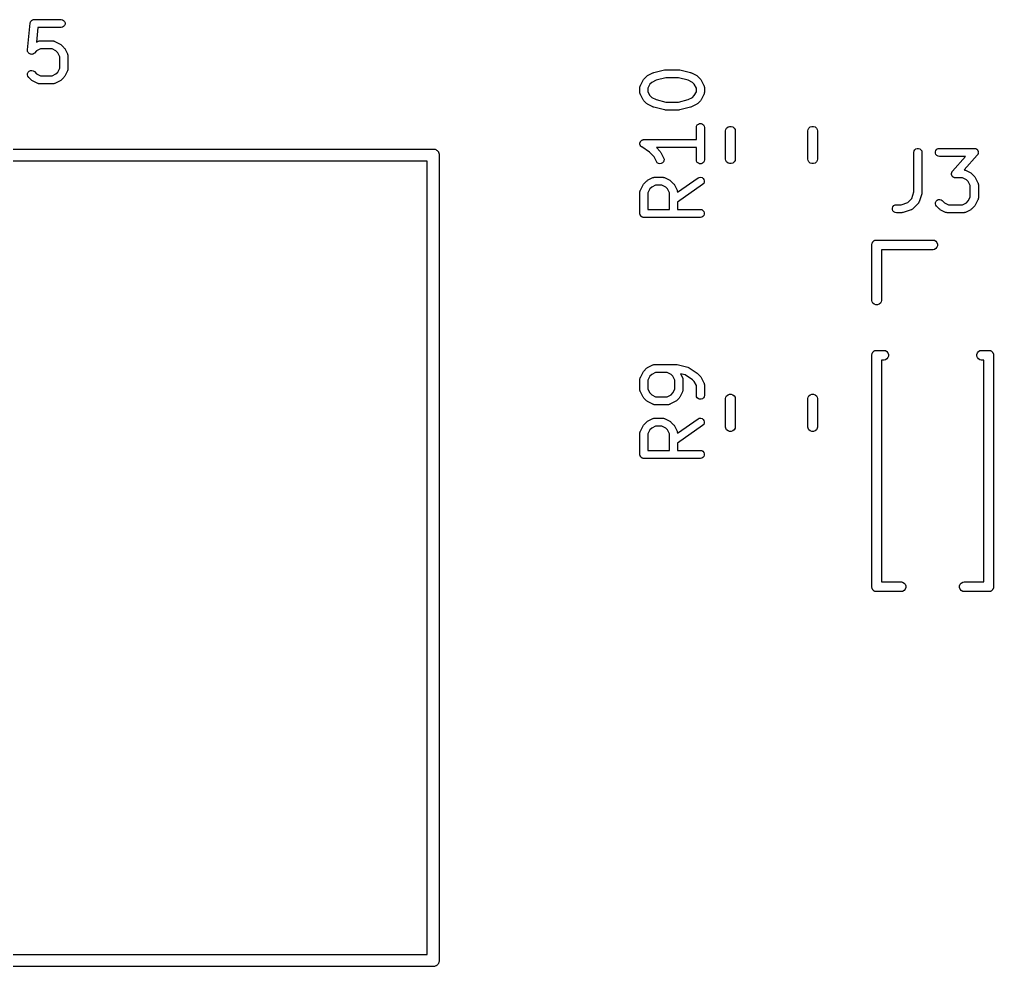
# Model space of a CAD drawing. Extents: x 144.2 to 168.9, y -90.9 to -63.4.
# Drawn here: x 156.77 to 168.85, y -86.47 to -74.72 of the extents above; entities that cross this region are included whole.
import ezdxf

# ---------------------------------------------------------------- set-up
doc = ezdxf.new("R2010")
doc.units = 0
doc.header["$MEASUREMENT"] = 0
doc.layers.add('BLACK', color=7, linetype='CONTINUOUS')

msp = doc.modelspace()

# ---------------------------------------------------------------- linework, layer by layer
at = {"layer": 'BLACK', "linetype": 'CONTINUOUS'}
for p, q in [((156.867, -75.095), (156.9, -74.7617)), ((156.9, -74.7617), (156.901, -74.7599)), ((156.901, -74.758), (156.903, -74.7516)), ((156.901, -74.7599), (156.901, -74.758)), ((156.903, -74.7516), (156.905, -74.745)), ((156.905, -74.745), (156.906, -74.7434)), ((156.906, -74.7434), (156.907, -74.7417)), ((156.907, -74.7417), (156.911, -74.7364)), ((156.911, -74.7364), (156.915, -74.7309)), ((156.915, -74.7309), (156.917, -74.7298)), ((156.917, -74.7298), (156.918, -74.7284)), ((156.918, -74.7284), (156.924, -74.7249)), ((156.924, -74.7249), (156.929, -74.7211)), ((156.929, -74.7211), (156.931, -74.7206)), ((156.931, -74.7206), (156.933, -74.7197)), ((156.933, -74.7197), (156.94, -74.7185)), ((156.94, -74.7185), (156.946, -74.7168)), ((156.946, -74.7168), (156.948, -74.717)), ((156.948, -74.717), (156.95, -74.7167)), ((156.95, -74.7167), (157.283, -74.7167)), ((156.995, -74.8167), (156.977, -74.9972)), ((157.283, -74.8167), (156.995, -74.8167)), ((157.283, -74.7167), (157.3, -74.7197)), ((157.3, -74.8137), (157.283, -74.8167)), ((157.3, -74.7197), (157.315, -74.7284)), ((157.315, -74.805), (157.3, -74.8137)), ((157.315, -74.7284), (157.327, -74.7417)), ((157.327, -74.7917), (157.315, -74.805)), ((157.327, -74.7417), (157.333, -74.758)), ((157.333, -74.7753), (157.327, -74.7917)), ((157.333, -74.758), (157.333, -74.7753)), ((156.977, -74.9972), (156.994, -74.9886)), ((156.994, -74.9886), (156.997, -74.9878)), ((156.997, -74.9878), (157, -74.9863)), ((157, -74.9863), (157.005, -74.9853)), ((157.005, -74.9853), (157.011, -74.9837)), ((157.011, -74.9837), (157.014, -74.9838)), ((157.014, -74.9838), (157.017, -74.9833)), ((157.017, -74.9833), (157.183, -74.9833)), ((157.183, -74.9833), (157.186, -74.9838)), ((157.186, -74.9838), (157.189, -74.9837)), ((157.189, -74.9837), (157.195, -74.9853)), ((157.195, -74.9853), (157.2, -74.9863)), ((157.2, -74.9863), (157.203, -74.9878)), ((157.203, -74.9878), (157.206, -74.9886)), ((157.206, -74.9886), (157.272, -75.0219)), ((157.272, -75.0219), (157.279, -75.0267)), ((157.279, -75.0267), (157.285, -75.0313)), ((157.285, -75.0313), (157.319, -75.0646)), ((157.319, -75.0646), (157.323, -75.0712)), ((156.867, -75.0953), (156.867, -75.095)), ((156.867, -75.0956), (156.867, -75.0953)), ((156.868, -75.1039), (156.867, -75.0956)), ((156.868, -75.1123), (156.868, -75.1039)), ((156.868, -75.1126), (156.868, -75.1123)), ((156.868, -75.1129), (156.868, -75.1126)), ((156.872, -75.1205), (156.868, -75.1129)), ((156.875, -75.1282), (156.872, -75.1205)), ((156.876, -75.1284), (156.875, -75.1282)), ((156.876, -75.1287), (156.876, -75.1284)), ((156.882, -75.1346), (156.876, -75.1287)), ((156.887, -75.1406), (156.882, -75.1346)), ((156.888, -75.1407), (156.887, -75.1406)), ((156.888, -75.141), (156.888, -75.1407)), ((156.896, -75.1445), (156.888, -75.141)), ((156.903, -75.1481), (156.896, -75.1445)), ((156.903, -75.1482), (156.903, -75.1481)), ((156.904, -75.1483), (156.903, -75.1482)), ((156.912, -75.149), (156.904, -75.1483)), ((156.92, -75.1499), (156.912, -75.149)), ((156.921, -75.1498), (156.92, -75.1499)), ((156.929, -75.1476), (156.921, -75.1498)), ((156.921, -75.1498), (156.921, -75.1498)), ((156.937, -75.1456), (156.929, -75.1476)), ((156.938, -75.1453), (156.937, -75.1454)), ((156.937, -75.1454), (156.937, -75.1456)), ((156.945, -75.1405), (156.938, -75.1453)), ((156.952, -75.1358), (156.945, -75.1405)), ((156.98, -75.1078), (156.952, -75.1354)), ((156.952, -75.1354), (156.952, -75.1355)), ((156.952, -75.1355), (156.952, -75.1358)), ((157.028, -75.0833), (156.98, -75.1078)), ((157.172, -75.0833), (157.028, -75.0833)), ((157.22, -75.1078), (157.172, -75.0833)), ((157.242, -75.1296), (157.22, -75.1078)), ((157.267, -75.1785), (157.242, -75.1296)), ((157.267, -75.3215), (157.267, -75.1785)), ((157.323, -75.0712), (157.328, -75.0776)), ((157.328, -75.0776), (157.361, -75.1443)), ((157.361, -75.1443), (157.362, -75.1471)), ((157.362, -75.1471), (157.364, -75.1496)), ((157.364, -75.1496), (157.365, -75.1553)), ((157.365, -75.1553), (157.366, -75.1609)), ((157.366, -75.1609), (157.366, -75.1638)), ((157.366, -75.1638), (157.367, -75.1667)), ((157.367, -75.1667), (157.367, -75.3333)), ((156.867, -75.4044), (156.868, -75.3871)), ((156.871, -75.4211), (156.867, -75.4044)), ((156.868, -75.3871), (156.876, -75.3713)), ((156.881, -75.4354), (156.871, -75.4211)), ((156.876, -75.3713), (156.888, -75.359)), ((156.888, -75.359), (156.904, -75.3517)), ((156.904, -75.3517), (156.921, -75.3502)), ((156.921, -75.3502), (156.938, -75.3547)), ((156.938, -75.3547), (156.952, -75.3646)), ((156.952, -75.3646), (156.98, -75.3922)), ((156.98, -75.3922), (157.028, -75.4167)), ((157.028, -75.4167), (157.172, -75.4167)), ((157.172, -75.4167), (157.22, -75.3922)), ((157.22, -75.3922), (157.242, -75.3704)), ((157.242, -75.3704), (157.267, -75.3215)), ((157.323, -75.4288), (157.319, -75.4354)), ((157.328, -75.4224), (157.323, -75.4288)), ((157.361, -75.3557), (157.328, -75.4224)), ((157.362, -75.3529), (157.361, -75.3557)), ((157.364, -75.3504), (157.362, -75.3529)), ((157.365, -75.3447), (157.364, -75.3504)), ((157.366, -75.339), (157.365, -75.3447)), ((157.367, -75.3333), (157.366, -75.3362)), ((157.366, -75.3362), (157.366, -75.339)), ((164.515, -75.4563), (164.548, -75.423)), ((164.548, -75.423), (164.555, -75.4184)), ((164.555, -75.4184), (164.561, -75.4136)), ((164.561, -75.4136), (164.628, -75.3803)), ((164.628, -75.3803), (164.633, -75.3787)), ((164.633, -75.3787), (164.638, -75.3765)), ((164.638, -75.3765), (164.771, -75.3432)), ((164.771, -75.3432), (164.777, -75.3427)), ((164.777, -75.3427), (164.783, -75.3417)), ((164.783, -75.3417), (164.95, -75.3417)), ((164.95, -75.3417), (164.956, -75.3427)), ((164.956, -75.3427), (164.962, -75.3432)), ((164.962, -75.3432), (165.095, -75.3765)), ((165.095, -75.3765), (165.1, -75.3787)), ((165.1, -75.3787), (165.106, -75.3803)), ((165.106, -75.3803), (165.172, -75.4136)), ((165.172, -75.4136), (165.179, -75.4184)), ((165.179, -75.4184), (165.185, -75.423)), ((165.185, -75.423), (165.219, -75.4563)), ((156.915, -75.4687), (156.881, -75.4354)), ((156.921, -75.4733), (156.915, -75.4687)), ((156.928, -75.4781), (156.921, -75.4733)), ((156.994, -75.5114), (156.928, -75.4781)), ((156.997, -75.5122), (156.994, -75.5114)), ((157, -75.5137), (156.997, -75.5122)), ((157.005, -75.5147), (157, -75.5137)), ((157.011, -75.5163), (157.005, -75.5147)), ((157.014, -75.5162), (157.011, -75.5163)), ((157.017, -75.5167), (157.014, -75.5162)), ((157.183, -75.5167), (157.017, -75.5167)), ((157.186, -75.5162), (157.183, -75.5167)), ((157.189, -75.5163), (157.186, -75.5162)), ((157.195, -75.5147), (157.189, -75.5163)), ((157.2, -75.5137), (157.195, -75.5147)), ((157.203, -75.5122), (157.2, -75.5137)), ((157.206, -75.5114), (157.203, -75.5122)), ((157.272, -75.4781), (157.206, -75.5114)), ((157.279, -75.4733), (157.272, -75.4781)), ((157.285, -75.4687), (157.279, -75.4733)), ((157.319, -75.4354), (157.285, -75.4687)), ((164.467, -75.5526), (164.469, -75.547)), ((164.469, -75.547), (164.47, -75.5412)), ((164.47, -75.5412), (164.471, -75.5387)), ((164.471, -75.5387), (164.472, -75.536)), ((164.472, -75.536), (164.505, -75.4693)), ((164.505, -75.4693), (164.51, -75.4629)), ((164.51, -75.4629), (164.515, -75.4563)), ((164.591, -75.5213), (164.567, -75.5701)), ((164.613, -75.4994), (164.591, -75.5213)), ((164.667, -75.4722), (164.613, -75.4994)), ((164.789, -75.4417), (164.667, -75.4722)), ((164.944, -75.4417), (164.789, -75.4417)), ((165.066, -75.4722), (164.944, -75.4417)), ((165.12, -75.4994), (165.066, -75.4722)), ((165.142, -75.5213), (165.12, -75.4994)), ((165.167, -75.5701), (165.142, -75.5213)), ((165.219, -75.4563), (165.223, -75.4629)), ((165.223, -75.4629), (165.228, -75.4693)), ((165.228, -75.4693), (165.261, -75.536)), ((165.261, -75.536), (165.262, -75.5387)), ((165.262, -75.5387), (165.264, -75.5412)), ((165.264, -75.5412), (165.265, -75.547)), ((165.265, -75.547), (165.266, -75.5526)), ((164.467, -75.5555), (164.467, -75.5526)), ((164.467, -75.5583), (164.467, -75.5555)), ((164.467, -75.625), (164.467, -75.5583)), ((164.467, -75.6278), (164.467, -75.625)), ((164.467, -75.6307), (164.467, -75.6278)), ((164.469, -75.6363), (164.467, -75.6307)), ((164.47, -75.6421), (164.469, -75.6363)), ((164.471, -75.6446), (164.47, -75.6421)), ((164.472, -75.6474), (164.471, -75.6446)), ((164.505, -75.714), (164.472, -75.6474)), ((164.567, -75.5701), (164.567, -75.6132)), ((164.567, -75.6132), (164.591, -75.662)), ((164.591, -75.662), (164.613, -75.6839)), ((165.12, -75.6839), (165.142, -75.662)), ((165.142, -75.662), (165.167, -75.6132)), ((165.167, -75.6132), (165.167, -75.5701)), ((165.261, -75.6474), (165.228, -75.714)), ((165.262, -75.6446), (165.261, -75.6474)), ((165.264, -75.6421), (165.262, -75.6446)), ((165.265, -75.6363), (165.264, -75.6421)), ((165.266, -75.6307), (165.265, -75.6363)), ((165.266, -75.5526), (165.266, -75.5555)), ((165.266, -75.5555), (165.267, -75.5583)), ((165.267, -75.625), (165.266, -75.6278)), ((165.266, -75.6278), (165.266, -75.6307)), ((165.267, -75.5583), (165.267, -75.625)), ((164.51, -75.7205), (164.505, -75.714)), ((164.515, -75.727), (164.51, -75.7205)), ((164.548, -75.7604), (164.515, -75.727)), ((164.555, -75.765), (164.548, -75.7604)), ((164.561, -75.7697), (164.555, -75.765)), ((164.628, -75.8031), (164.561, -75.7697)), ((164.613, -75.6839), (164.667, -75.7112)), ((164.667, -75.7112), (164.789, -75.7417)), ((164.789, -75.7417), (164.944, -75.7417)), ((164.944, -75.7417), (165.066, -75.7112)), ((165.066, -75.7112), (165.12, -75.6839)), ((165.172, -75.7697), (165.106, -75.8031)), ((165.179, -75.7649), (165.172, -75.7697)), ((165.185, -75.7604), (165.179, -75.7649)), ((165.219, -75.727), (165.185, -75.7604)), ((165.223, -75.7205), (165.219, -75.727)), ((165.228, -75.714), (165.223, -75.7205)), ((164.633, -75.8046), (164.628, -75.8031)), ((164.638, -75.8068), (164.633, -75.8046)), ((164.771, -75.8402), (164.638, -75.8068)), ((164.777, -75.8406), (164.771, -75.8402)), ((164.783, -75.8417), (164.777, -75.8406)), ((164.95, -75.8417), (164.783, -75.8417)), ((164.956, -75.8406), (164.95, -75.8417)), ((164.962, -75.8402), (164.956, -75.8406)), ((165.095, -75.8068), (164.962, -75.8402)), ((165.1, -75.8046), (165.095, -75.8068)), ((165.106, -75.8031), (165.1, -75.8046)), ((165.17, -76.0412), (165.178, -76.0262)), ((165.178, -76.0262), (165.192, -76.015)), ((165.192, -76.015), (165.208, -76.0091)), ((165.208, -76.0091), (165.225, -76.0091)), ((165.225, -76.0091), (165.242, -76.015)), ((165.242, -76.015), (165.255, -76.0262)), ((165.255, -76.0262), (165.264, -76.0412)), ((165.167, -76.0583), (165.17, -76.0412)), ((165.167, -76.2083), (165.167, -76.0583)), ((165.264, -76.0412), (165.267, -76.0583)), ((165.267, -76.0583), (165.267, -76.4583)), ((165.53, -76.0985), (165.533, -76.0829)), ((165.53, -76.4515), (165.53, -76.0985)), ((165.533, -76.0829), (165.543, -76.0646)), ((165.543, -76.0646), (165.56, -76.051)), ((165.56, -76.051), (165.579, -76.0437)), ((165.579, -76.0437), (165.601, -76.0437)), ((165.601, -76.0437), (165.62, -76.051)), ((165.62, -76.051), (165.637, -76.0646)), ((165.637, -76.0646), (165.647, -76.0829)), ((165.647, -76.0829), (165.65, -76.0985)), ((165.65, -76.0985), (165.65, -76.4515)), ((166.55, -76.0985), (166.553, -76.0829)), ((166.55, -76.4515), (166.55, -76.0985)), ((166.553, -76.0829), (166.563, -76.0646)), ((166.563, -76.0646), (166.58, -76.051)), ((166.58, -76.051), (166.599, -76.0437)), ((166.599, -76.0437), (166.621, -76.0437)), ((166.621, -76.0437), (166.64, -76.051)), ((166.64, -76.051), (166.657, -76.0646)), ((166.657, -76.0646), (166.667, -76.0829)), ((166.667, -76.0829), (166.67, -76.0985)), ((166.67, -76.0985), (166.67, -76.4515)), ((164.467, -76.2497), (164.469, -76.244)), ((164.467, -76.2524), (164.467, -76.2497)), ((164.467, -76.2551), (164.467, -76.2524)), ((164.467, -76.261), (164.467, -76.2551)), ((164.467, -76.267), (164.467, -76.261)), ((164.468, -76.2696), (164.467, -76.267)), ((164.469, -76.2724), (164.468, -76.2696)), ((164.469, -76.244), (164.471, -76.2382)), ((164.471, -76.2777), (164.469, -76.2724)), ((164.471, -76.2382), (164.472, -76.2359)), ((164.472, -76.2359), (164.473, -76.2333)), ((164.473, -76.2333), (164.477, -76.2288)), ((164.477, -76.2288), (164.481, -76.2238)), ((164.481, -76.2238), (164.483, -76.2222)), ((164.483, -76.2222), (164.485, -76.22)), ((164.485, -76.22), (164.49, -76.217)), ((164.49, -76.217), (164.495, -76.2135)), ((164.495, -76.2135), (164.497, -76.2127)), ((164.497, -76.2127), (164.5, -76.2113)), ((164.5, -76.2113), (164.505, -76.2103)), ((164.505, -76.2103), (164.511, -76.2086)), ((164.511, -76.2086), (164.514, -76.2088)), ((164.514, -76.2088), (164.517, -76.2083)), ((164.517, -76.2083), (165.167, -76.2083)), ((151.893, -76.325), (161.907, -76.325)), ((161.907, -76.325), (161.913, -76.325)), ((161.907, -76.325), (161.907, -76.325)), ((161.913, -76.325), (161.919, -76.3273)), ((161.919, -76.3273), (161.926, -76.3284)), ((161.926, -76.3284), (161.932, -76.3318)), ((161.932, -76.3318), (161.938, -76.334)), ((161.938, -76.334), (161.943, -76.3383)), ((161.943, -76.3383), (161.949, -76.3417)), ((161.949, -76.3417), (161.953, -76.3468)), ((161.953, -76.3468), (161.958, -76.351)), ((161.958, -76.351), (161.962, -76.3568)), ((161.962, -76.3568), (161.966, -76.3619)), ((161.966, -76.3619), (161.968, -76.3682)), ((161.968, -76.3682), (161.972, -76.374)), ((161.972, -76.374), (161.973, -76.3805)), ((161.973, -76.3805), (161.975, -76.3868)), ((161.975, -76.3868), (161.975, -76.3934)), ((161.975, -76.3934), (161.975, -76.3934)), ((161.975, -76.3934), (161.975, -86.4066)), ((164.473, -76.2833), (164.471, -76.2777)), ((164.475, -76.2855), (164.473, -76.2833)), ((164.476, -76.2879), (164.475, -76.2855)), ((164.481, -76.2921), (164.476, -76.2879)), ((164.485, -76.2966), (164.481, -76.2921)), ((164.487, -76.298), (164.485, -76.2966)), ((164.489, -76.2999), (164.487, -76.298)), ((164.585, -76.3639), (164.489, -76.2999)), ((164.642, -76.4213), (164.585, -76.3639)), ((165.167, -76.3083), (164.671, -76.3083)), ((164.671, -76.3083), (164.719, -76.3563)), ((164.719, -76.3563), (164.723, -76.3629)), ((164.723, -76.3629), (164.728, -76.3693)), ((164.728, -76.3693), (164.761, -76.436)), ((165.167, -76.4583), (165.167, -76.3083)), ((167.867, -76.3667), (167.87, -76.3496)), ((167.867, -76.8586), (167.867, -76.3667)), ((167.87, -76.3496), (167.878, -76.3345)), ((167.878, -76.3345), (167.892, -76.3234)), ((167.892, -76.3234), (167.908, -76.3174)), ((167.908, -76.3174), (167.925, -76.3174)), ((167.925, -76.3174), (167.942, -76.3234)), ((167.942, -76.3234), (167.955, -76.3345)), ((167.955, -76.3345), (167.964, -76.3496)), ((167.964, -76.3496), (167.967, -76.3667)), ((167.967, -76.3667), (167.967, -76.8667)), ((168.134, -76.358), (168.14, -76.3417)), ((168.134, -76.3753), (168.134, -76.358)), ((168.14, -76.3917), (168.134, -76.3753)), ((168.14, -76.3417), (168.151, -76.3284)), ((168.151, -76.405), (168.14, -76.3917)), ((168.151, -76.3284), (168.166, -76.3197)), ((168.166, -76.3197), (168.183, -76.3167)), ((168.183, -76.3167), (168.617, -76.3167)), ((168.617, -76.3167), (168.621, -76.3175)), ((168.621, -76.3175), (168.626, -76.3176)), ((168.626, -76.3176), (168.63, -76.319)), ((168.63, -76.319), (168.634, -76.3197)), ((168.634, -76.3197), (168.638, -76.3221)), ((168.638, -76.3221), (168.643, -76.3239)), ((168.643, -76.3239), (168.645, -76.3264)), ((168.645, -76.3264), (168.649, -76.3284)), ((168.649, -76.3284), (168.652, -76.3321)), ((168.652, -76.3321), (168.656, -76.3353)), ((168.657, -76.3954), (168.654, -76.3996)), ((168.656, -76.3353), (168.657, -76.3387)), ((168.657, -76.3387), (168.66, -76.3417)), ((168.66, -76.3917), (168.657, -76.3954)), ((168.66, -76.3417), (168.662, -76.3463)), ((168.661, -76.388), (168.66, -76.3917)), ((168.663, -76.3847), (168.661, -76.388)), ((168.662, -76.3463), (168.664, -76.3505)), ((168.664, -76.3799), (168.663, -76.3847)), ((168.664, -76.3505), (168.665, -76.3544)), ((168.666, -76.3753), (168.664, -76.3799)), ((168.665, -76.3544), (168.666, -76.358)), ((168.666, -76.358), (168.666, -76.3629)), ((168.666, -76.3629), (168.667, -76.3677)), ((168.667, -76.3677), (168.666, -76.3715)), ((168.666, -76.3715), (168.666, -76.3753)), ((161.825, -76.475), (151.975, -76.475)), ((161.825, -86.325), (161.825, -76.475)), ((164.672, -76.4807), (164.642, -76.4213)), ((164.682, -76.4946), (164.672, -76.4807)), ((164.697, -76.5042), (164.682, -76.4946)), ((164.714, -76.5082), (164.697, -76.5042)), ((164.731, -76.5063), (164.714, -76.5082)), ((164.746, -76.4985), (164.731, -76.5063)), ((164.758, -76.4859), (164.746, -76.4985)), ((164.765, -76.4699), (164.758, -76.4859)), ((164.761, -76.436), (164.766, -76.4526)), ((164.766, -76.4526), (164.765, -76.4699)), ((165.17, -76.4754), (165.167, -76.4583)), ((165.178, -76.4905), (165.17, -76.4754)), ((165.192, -76.5016), (165.178, -76.4905)), ((165.208, -76.5076), (165.192, -76.5016)), ((165.225, -76.5076), (165.208, -76.5076)), ((165.242, -76.5016), (165.225, -76.5076)), ((165.255, -76.4905), (165.242, -76.5016)), ((165.264, -76.4754), (165.255, -76.4905)), ((165.267, -76.4583), (165.264, -76.4754)), ((165.533, -76.4671), (165.53, -76.4515)), ((165.543, -76.4854), (165.533, -76.4671)), ((165.56, -76.499), (165.543, -76.4854)), ((165.579, -76.5063), (165.56, -76.499)), ((165.601, -76.5063), (165.579, -76.5063)), ((165.62, -76.499), (165.601, -76.5063)), ((165.637, -76.4854), (165.62, -76.499)), ((165.647, -76.4671), (165.637, -76.4854)), ((165.65, -76.4515), (165.647, -76.4671)), ((166.553, -76.4671), (166.55, -76.4515)), ((166.563, -76.4854), (166.553, -76.4671)), ((166.58, -76.499), (166.563, -76.4854)), ((166.599, -76.5063), (166.58, -76.499)), ((166.621, -76.5063), (166.599, -76.5063)), ((166.64, -76.499), (166.621, -76.5063)), ((166.657, -76.4854), (166.64, -76.499)), ((166.667, -76.4671), (166.657, -76.4854)), ((166.67, -76.4515), (166.667, -76.4671)), ((168.166, -76.4137), (168.151, -76.405)), ((168.183, -76.4167), (168.166, -76.4137)), ((168.506, -76.4167), (168.183, -76.4167)), ((168.346, -76.6004), (168.506, -76.4167)), ((168.654, -76.3996), (168.492, -76.5846)), ((168.333, -76.6323), (168.334, -76.6285)), ((168.334, -76.6371), (168.333, -76.6323)), ((168.334, -76.6247), (168.336, -76.6201)), ((168.334, -76.6285), (168.334, -76.6247)), ((168.334, -76.642), (168.334, -76.6371)), ((168.336, -76.6201), (168.337, -76.6153)), ((168.337, -76.6153), (168.339, -76.612)), ((168.339, -76.612), (168.34, -76.6083)), ((168.34, -76.6083), (168.343, -76.6046)), ((168.343, -76.6046), (168.346, -76.6004)), ((168.492, -76.5846), (168.495, -76.5853)), ((168.495, -76.5853), (168.5, -76.5863)), ((168.5, -76.5863), (168.503, -76.5878)), ((168.503, -76.5878), (168.506, -76.5886)), ((168.506, -76.5886), (168.572, -76.6219)), ((168.572, -76.6219), (168.579, -76.6267)), ((168.579, -76.6267), (168.585, -76.6313)), ((168.585, -76.6313), (168.619, -76.6646)), ((164.51, -76.7629), (164.515, -76.7563)), ((164.515, -76.7563), (164.548, -76.723)), ((164.548, -76.723), (164.555, -76.7184)), ((164.555, -76.7184), (164.561, -76.7136)), ((164.561, -76.7136), (164.628, -76.6803)), ((164.628, -76.6803), (164.63, -76.6795)), ((164.63, -76.6795), (164.633, -76.678)), ((164.633, -76.678), (164.639, -76.677)), ((164.639, -76.677), (164.644, -76.6753)), ((164.644, -76.6753), (164.647, -76.6755)), ((164.647, -76.6755), (164.65, -76.675)), ((164.65, -76.675), (164.75, -76.675)), ((164.75, -76.675), (164.753, -76.6755)), ((164.753, -76.6755), (164.756, -76.6753)), ((164.756, -76.6753), (164.761, -76.677)), ((164.761, -76.677), (164.767, -76.678)), ((164.767, -76.678), (164.77, -76.6795)), ((164.77, -76.6795), (164.772, -76.6803)), ((164.772, -76.6803), (164.839, -76.7136)), ((164.839, -76.7136), (164.845, -76.7184)), ((164.845, -76.7184), (164.852, -76.723)), ((164.852, -76.723), (164.885, -76.7563)), ((164.885, -76.7563), (164.89, -76.7629)), ((164.933, -76.8623), (165.188, -76.684)), ((165.188, -76.684), (165.204, -76.6767)), ((165.204, -76.6767), (165.221, -76.6752)), ((165.221, -76.6752), (165.238, -76.6797)), ((165.238, -76.6797), (165.252, -76.6897)), ((165.258, -76.7537), (165.245, -76.766)), ((165.252, -76.6897), (165.262, -76.7039)), ((165.265, -76.7379), (165.258, -76.7537)), ((165.262, -76.7039), (165.266, -76.7206)), ((165.266, -76.7206), (165.265, -76.7379)), ((168.335, -76.6456), (168.334, -76.642)), ((168.336, -76.6495), (168.335, -76.6456)), ((168.338, -76.6537), (168.336, -76.6495)), ((168.34, -76.6583), (168.338, -76.6537)), ((168.343, -76.6613), (168.34, -76.6583)), ((168.344, -76.6647), (168.343, -76.6613)), ((168.348, -76.6679), (168.344, -76.6647)), ((168.351, -76.6716), (168.348, -76.6679)), ((168.355, -76.6736), (168.351, -76.6716)), ((168.357, -76.6761), (168.355, -76.6736)), ((168.362, -76.6779), (168.357, -76.6761)), ((168.366, -76.6803), (168.362, -76.6779)), ((168.37, -76.681), (168.366, -76.6803)), ((168.374, -76.6824), (168.37, -76.681)), ((168.379, -76.6825), (168.374, -76.6824)), ((168.383, -76.6833), (168.379, -76.6825)), ((168.472, -76.6833), (168.383, -76.6833)), ((168.52, -76.7078), (168.472, -76.6833)), ((168.542, -76.7296), (168.52, -76.7078)), ((168.567, -76.7785), (168.542, -76.7296)), ((168.619, -76.6646), (168.623, -76.6712)), ((168.623, -76.6712), (168.628, -76.6776)), ((168.628, -76.6776), (168.661, -76.7443)), ((168.661, -76.7443), (168.662, -76.7471)), ((168.662, -76.7471), (168.664, -76.7496)), ((168.664, -76.7496), (168.665, -76.7553)), ((168.665, -76.7553), (168.666, -76.7609)), ((164.467, -76.8526), (164.469, -76.847)), ((164.467, -76.8555), (164.467, -76.8526)), ((164.467, -76.8583), (164.467, -76.8555)), ((164.467, -77.125), (164.467, -76.8583)), ((164.469, -76.847), (164.47, -76.8412)), ((164.47, -76.8412), (164.471, -76.8387)), ((164.471, -76.8387), (164.472, -76.836)), ((164.472, -76.836), (164.505, -76.7693)), ((164.505, -76.7693), (164.51, -76.7629)), ((164.591, -76.8213), (164.567, -76.8701)), ((164.567, -76.8701), (164.567, -77.075)), ((164.613, -76.7994), (164.591, -76.8213)), ((164.662, -76.775), (164.613, -76.7994)), ((164.738, -76.775), (164.662, -76.775)), ((164.787, -76.7994), (164.738, -76.775)), ((164.809, -76.8213), (164.787, -76.7994)), ((164.833, -76.8701), (164.809, -76.8213)), ((164.833, -77.075), (164.833, -76.8701)), ((164.89, -76.7629), (164.895, -76.7693)), ((164.895, -76.7693), (164.928, -76.836)), ((164.928, -76.836), (164.929, -76.8387)), ((164.929, -76.8387), (164.93, -76.8412)), ((164.93, -76.8412), (164.931, -76.847)), ((164.931, -76.847), (164.933, -76.8526)), ((165.245, -76.766), (164.933, -76.9844)), ((164.933, -76.8526), (164.933, -76.8555)), ((164.933, -76.8555), (164.933, -76.8583)), ((164.933, -76.8583), (164.933, -76.8623)), ((167.84, -76.9397), (167.867, -76.8586)), ((167.965, -76.8746), (167.964, -76.8825)), ((167.967, -76.8667), (167.965, -76.8746)), ((168.567, -76.9215), (168.567, -76.7785)), ((168.666, -76.7609), (168.666, -76.7638)), ((168.666, -76.7638), (168.667, -76.7667)), ((168.667, -76.7667), (168.667, -76.9333)), ((164.933, -76.9844), (164.933, -77.075)), ((167.709, -77.0167), (167.79, -76.9896)), ((167.79, -76.9896), (167.84, -76.9397)), ((167.92, -76.9997), (167.919, -77.002)), ((167.922, -76.9977), (167.92, -76.9997)), ((167.925, -76.9926), (167.922, -76.9977)), ((167.929, -76.9878), (167.925, -76.9926)), ((167.931, -76.9825), (167.929, -76.985)), ((167.929, -76.985), (167.929, -76.9878)), ((167.964, -76.8825), (167.931, -76.9825)), ((168.134, -77.0044), (168.135, -76.9871)), ((168.135, -76.9871), (168.142, -76.9713)), ((168.142, -76.9713), (168.155, -76.959)), ((168.155, -76.959), (168.17, -76.9517)), ((168.17, -76.9517), (168.188, -76.9502)), ((168.188, -76.9502), (168.204, -76.9547)), ((168.204, -76.9547), (168.219, -76.9646)), ((168.219, -76.9646), (168.246, -76.9922)), ((168.246, -76.9922), (168.295, -77.0167)), ((168.472, -77.0167), (168.52, -76.9922)), ((168.52, -76.9922), (168.542, -76.9704)), ((168.542, -76.9704), (168.567, -76.9215)), ((168.661, -76.9557), (168.628, -77.0224)), ((168.662, -76.9529), (168.661, -76.9557)), ((168.664, -76.9504), (168.662, -76.9529)), ((168.665, -76.9447), (168.664, -76.9504)), ((168.666, -76.939), (168.665, -76.9447)), ((168.667, -76.9333), (168.666, -76.9362)), ((168.666, -76.9362), (168.666, -76.939)), ((164.567, -77.075), (164.833, -77.075)), ((164.933, -77.075), (165.217, -77.075)), ((165.217, -77.075), (165.234, -77.078)), ((165.234, -77.078), (165.249, -77.0867)), ((165.249, -77.0867), (165.26, -77.1)), ((165.26, -77.1), (165.266, -77.1163)), ((165.266, -77.1163), (165.266, -77.1337)), ((167.601, -77.058), (167.607, -77.0417)), ((167.601, -77.0753), (167.601, -77.058)), ((167.607, -77.0917), (167.601, -77.0753)), ((167.607, -77.0417), (167.618, -77.0284)), ((167.618, -77.105), (167.607, -77.0917)), ((167.618, -77.0284), (167.633, -77.0197)), ((167.633, -77.1137), (167.618, -77.105)), ((167.633, -77.0197), (167.65, -77.0167)), ((167.65, -77.1167), (167.633, -77.1137)), ((167.65, -77.0167), (167.709, -77.0167)), ((167.717, -77.1167), (167.65, -77.1167)), ((167.725, -77.1153), (167.717, -77.1167)), ((167.732, -77.1141), (167.725, -77.1153)), ((167.832, -77.0808), (167.732, -77.1141)), ((167.835, -77.0794), (167.832, -77.0808)), ((167.838, -77.0786), (167.835, -77.0794)), ((167.843, -77.0753), (167.838, -77.0786)), ((167.848, -77.0725), (167.843, -77.0753)), ((167.85, -77.0703), (167.848, -77.0725)), ((167.852, -77.0687), (167.85, -77.0703)), ((167.919, -77.002), (167.852, -77.0687)), ((168.138, -77.0211), (168.134, -77.0044)), ((168.148, -77.0354), (168.138, -77.0211)), ((168.181, -77.0687), (168.148, -77.0354)), ((168.188, -77.0733), (168.181, -77.0687)), ((168.194, -77.0781), (168.188, -77.0733)), ((168.261, -77.1114), (168.194, -77.0781)), ((168.264, -77.1122), (168.261, -77.1114)), ((168.266, -77.1137), (168.264, -77.1122)), ((168.272, -77.1147), (168.266, -77.1137)), ((168.278, -77.1163), (168.272, -77.1147)), ((168.28, -77.1162), (168.278, -77.1163)), ((168.283, -77.1167), (168.28, -77.1162)), ((168.483, -77.1167), (168.283, -77.1167)), ((168.295, -77.0167), (168.472, -77.0167)), ((168.486, -77.1162), (168.483, -77.1167)), ((168.489, -77.1163), (168.486, -77.1162)), ((168.495, -77.1147), (168.489, -77.1163)), ((168.5, -77.1137), (168.495, -77.1147)), ((168.503, -77.1122), (168.5, -77.1137)), ((168.506, -77.1114), (168.503, -77.1122)), ((168.572, -77.0781), (168.506, -77.1114)), ((168.579, -77.0733), (168.572, -77.0781)), ((168.585, -77.0687), (168.579, -77.0733)), ((168.619, -77.0354), (168.585, -77.0687)), ((168.623, -77.0288), (168.619, -77.0354)), ((168.628, -77.0224), (168.623, -77.0288)), ((164.467, -77.1293), (164.467, -77.125)), ((164.467, -77.1337), (164.467, -77.1293)), ((164.469, -77.1378), (164.467, -77.1337)), ((164.47, -77.1421), (164.469, -77.1378)), ((164.472, -77.1459), (164.47, -77.1421)), ((164.473, -77.15), (164.472, -77.1459)), ((164.476, -77.1534), (164.473, -77.15)), ((164.478, -77.1571), (164.476, -77.1534)), ((164.482, -77.16), (164.478, -77.1571)), ((164.485, -77.1633), (164.482, -77.16)), ((164.488, -77.1655), (164.485, -77.1633)), ((164.492, -77.1683), (164.488, -77.1655)), ((164.496, -77.1698), (164.492, -77.1683)), ((164.5, -77.172), (164.496, -77.1698)), ((164.504, -77.1727), (164.5, -77.172)), ((164.508, -77.1742), (164.504, -77.1727)), ((164.512, -77.1742), (164.508, -77.1742)), ((164.517, -77.175), (164.512, -77.1742)), ((165.217, -77.175), (164.517, -77.175)), ((165.234, -77.172), (165.217, -77.175)), ((165.249, -77.1633), (165.234, -77.172)), ((165.26, -77.15), (165.249, -77.1633)), ((165.266, -77.1337), (165.26, -77.15)), ((167.352, -77.4845), (167.356, -77.4804)), ((167.356, -77.4804), (167.358, -77.4758)), ((167.358, -77.4758), (167.362, -77.4724)), ((167.362, -77.4724), (167.366, -77.4683)), ((167.366, -77.4683), (167.37, -77.4657)), ((167.37, -77.4657), (167.375, -77.4622)), ((167.375, -77.4622), (167.38, -77.4604)), ((167.38, -77.4604), (167.384, -77.4577)), ((167.384, -77.4577), (167.389, -77.4568)), ((167.389, -77.4568), (167.394, -77.455)), ((167.394, -77.455), (167.4, -77.455)), ((167.4, -77.455), (167.4, -77.455)), ((167.4, -77.455), (168.105, -77.455)), ((168.105, -77.455), (168.121, -77.4577)), ((168.121, -77.4577), (168.139, -77.4683)), ((168.139, -77.4683), (168.153, -77.4845)), ((167.345, -77.5044), (167.347, -77.4994)), ((167.345, -77.5098), (167.345, -77.5044)), ((167.345, -78.2052), (167.345, -77.5098)), ((167.347, -77.4994), (167.348, -77.4942)), ((167.348, -77.4942), (167.35, -77.4896)), ((167.35, -77.4896), (167.352, -77.4845)), ((168.105, -77.575), (167.465, -77.575)), ((167.465, -77.575), (167.465, -78.2052)), ((168.121, -77.5723), (168.105, -77.575)), ((168.139, -77.5617), (168.121, -77.5723)), ((168.153, -77.5455), (168.139, -77.5617)), ((168.153, -77.4845), (168.16, -77.5044)), ((168.16, -77.5256), (168.153, -77.5455)), ((168.16, -77.5044), (168.16, -77.5256)), ((167.348, -78.2208), (167.345, -78.2052)), ((167.465, -78.2052), (167.462, -78.2208)), ((167.358, -78.2392), (167.348, -78.2208)), ((167.375, -78.2528), (167.358, -78.2392)), ((167.394, -78.26), (167.375, -78.2528)), ((167.416, -78.26), (167.394, -78.26)), ((167.435, -78.2528), (167.416, -78.26)), ((167.452, -78.2392), (167.435, -78.2528)), ((167.462, -78.2208), (167.452, -78.2392)), ((167.345, -78.8744), (167.347, -78.8694)), ((167.345, -78.8797), (167.345, -78.8744)), ((167.345, -78.8798), (167.345, -78.8797)), ((167.345, -81.7494), (167.345, -78.8798)), ((167.347, -78.8694), (167.348, -78.8642)), ((167.348, -78.8642), (167.35, -78.8595)), ((167.35, -78.8595), (167.352, -78.8545)), ((167.352, -78.8545), (167.356, -78.8505)), ((167.356, -78.8505), (167.358, -78.8458)), ((167.358, -78.8458), (167.362, -78.8424)), ((167.362, -78.8424), (167.366, -78.8383)), ((167.366, -78.8383), (167.37, -78.8357)), ((167.37, -78.8357), (167.375, -78.8322)), ((167.375, -78.8322), (167.38, -78.8304)), ((167.38, -78.8304), (167.384, -78.8277)), ((167.384, -78.8277), (167.389, -78.8268)), ((167.389, -78.8268), (167.394, -78.825)), ((167.394, -78.825), (167.4, -78.825)), ((167.4, -78.825), (167.4, -78.825)), ((167.4, -78.825), (167.497, -78.825)), ((167.497, -78.825), (167.513, -78.8277)), ((167.513, -78.8277), (167.531, -78.8383)), ((167.531, -78.9317), (167.513, -78.9423)), ((167.531, -78.8383), (167.544, -78.8545)), ((167.544, -78.9155), (167.531, -78.9317)), ((167.544, -78.8545), (167.552, -78.8744)), ((167.552, -78.8956), (167.544, -78.9155)), ((167.552, -78.8744), (167.552, -78.8956)), ((168.648, -78.8744), (168.656, -78.8545)), ((168.648, -78.8956), (168.648, -78.8744)), ((168.656, -78.9155), (168.648, -78.8956)), ((168.656, -78.8545), (168.669, -78.8383)), ((168.669, -78.9317), (168.656, -78.9155)), ((168.669, -78.8383), (168.687, -78.8277)), ((168.687, -78.9423), (168.669, -78.9317)), ((168.687, -78.8277), (168.703, -78.825)), ((168.703, -78.825), (168.8, -78.825)), ((168.8, -78.825), (168.806, -78.825)), ((168.8, -78.825), (168.8, -78.825)), ((168.806, -78.825), (168.811, -78.8268)), ((168.811, -78.8268), (168.816, -78.8277)), ((168.816, -78.8277), (168.82, -78.8304)), ((168.82, -78.8304), (168.825, -78.8322)), ((168.825, -78.8322), (168.83, -78.8357)), ((168.83, -78.8357), (168.834, -78.8383)), ((168.834, -78.8383), (168.838, -78.8424)), ((168.838, -78.8424), (168.842, -78.8458)), ((168.842, -78.8458), (168.844, -78.8505)), ((168.844, -78.8505), (168.848, -78.8545)), ((168.848, -78.8545), (168.85, -78.8595)), ((168.85, -78.8595), (168.852, -78.8642)), ((168.852, -78.8642), (168.853, -78.8694)), ((168.853, -78.8694), (168.855, -78.8744)), ((168.855, -78.8744), (168.855, -78.8797)), ((168.855, -78.8797), (168.855, -78.8798)), ((168.855, -78.8798), (168.855, -81.7652)), ((164.515, -79.0813), (164.548, -79.048)), ((164.548, -79.048), (164.555, -79.0434)), ((164.555, -79.0434), (164.561, -79.0386)), ((164.561, -79.0386), (164.628, -79.0053)), ((164.628, -79.0053), (164.63, -79.0045)), ((164.63, -79.0045), (164.633, -79.003)), ((164.633, -79.003), (164.639, -79.002)), ((164.639, -79.002), (164.644, -79.0003)), ((164.644, -79.0003), (164.647, -79.0005)), ((164.647, -79.0005), (164.65, -79)), ((164.65, -79), (164.917, -79)), ((164.917, -79), (164.923, -79.0011)), ((164.923, -79.0011), (164.929, -79.0015)), ((164.929, -79.0015), (165.062, -79.0348)), ((165.062, -79.0348), (165.07, -79.0383)), ((165.07, -79.0383), (165.078, -79.0417)), ((165.078, -79.0417), (165.178, -79.1084)), ((167.497, -78.945), (167.465, -78.945)), ((167.465, -78.945), (167.465, -81.7)), ((167.513, -78.9423), (167.497, -78.945)), ((168.703, -78.945), (168.687, -78.9423)), ((168.735, -78.945), (168.703, -78.945)), ((168.735, -81.7), (168.735, -78.945)), ((164.467, -79.1776), (164.469, -79.172)), ((164.469, -79.172), (164.47, -79.1662)), ((164.47, -79.1662), (164.471, -79.1637)), ((164.471, -79.1637), (164.472, -79.161)), ((164.472, -79.161), (164.505, -79.0943)), ((164.505, -79.0943), (164.51, -79.0879)), ((164.51, -79.0879), (164.515, -79.0813)), ((164.591, -79.1463), (164.567, -79.1951)), ((164.613, -79.1244), (164.591, -79.1463)), ((164.662, -79.1), (164.613, -79.1244)), ((164.805, -79.1), (164.662, -79.1)), ((164.854, -79.1244), (164.805, -79.1)), ((164.876, -79.1463), (164.854, -79.1244)), ((164.9, -79.1951), (164.876, -79.1463)), ((165.029, -79.1297), (164.972, -79.1153)), ((164.972, -79.1153), (164.995, -79.161)), ((164.995, -79.161), (164.996, -79.1637)), ((164.996, -79.1637), (164.997, -79.1662)), ((164.997, -79.1662), (164.998, -79.172)), ((164.998, -79.172), (165, -79.1776)), ((165.118, -79.1889), (165.029, -79.1297)), ((165.178, -79.1084), (165.181, -79.1118)), ((165.181, -79.1118), (165.185, -79.1146)), ((165.185, -79.1146), (165.219, -79.148)), ((165.219, -79.148), (165.223, -79.1545)), ((165.223, -79.1545), (165.228, -79.161)), ((165.228, -79.161), (165.261, -79.2276)), ((164.467, -79.1805), (164.467, -79.1776)), ((164.467, -79.1833), (164.467, -79.1805)), ((164.467, -79.3167), (164.467, -79.1833)), ((164.567, -79.1951), (164.567, -79.3049)), ((164.9, -79.3049), (164.9, -79.1951)), ((165, -79.1776), (164.999, -79.1805)), ((164.999, -79.1805), (165, -79.1833)), ((165, -79.1833), (165, -79.3167)), ((165.142, -79.213), (165.118, -79.1889)), ((165.167, -79.2618), (165.142, -79.213)), ((165.167, -79.3833), (165.167, -79.2618)), ((165.261, -79.2276), (165.262, -79.2304)), ((165.262, -79.2304), (165.264, -79.2329)), ((165.264, -79.2329), (165.265, -79.2387)), ((165.265, -79.2387), (165.266, -79.2443)), ((165.266, -79.2443), (165.266, -79.2472)), ((165.266, -79.2472), (165.267, -79.25)), ((165.267, -79.25), (165.267, -79.3833)), ((164.467, -79.3195), (164.467, -79.3167)), ((164.467, -79.3224), (164.467, -79.3195)), ((164.469, -79.328), (164.467, -79.3224)), ((164.47, -79.3338), (164.469, -79.328)), ((164.471, -79.3363), (164.47, -79.3338)), ((164.472, -79.339), (164.471, -79.3363)), ((164.505, -79.4057), (164.472, -79.339)), ((164.51, -79.4121), (164.505, -79.4057)), ((164.515, -79.4187), (164.51, -79.4121)), ((164.567, -79.3049), (164.591, -79.3537)), ((164.591, -79.3537), (164.613, -79.3756)), ((164.613, -79.3756), (164.662, -79.4)), ((164.662, -79.4), (164.805, -79.4)), ((164.805, -79.4), (164.854, -79.3756)), ((164.854, -79.3756), (164.876, -79.3537)), ((164.876, -79.3537), (164.9, -79.3049)), ((164.957, -79.4121), (164.952, -79.4187)), ((164.961, -79.4057), (164.957, -79.4121)), ((164.995, -79.339), (164.961, -79.4057)), ((164.996, -79.3363), (164.995, -79.339)), ((164.997, -79.3338), (164.996, -79.3363)), ((164.998, -79.328), (164.997, -79.3338)), ((165, -79.3224), (164.998, -79.328)), ((165, -79.3167), (164.999, -79.3195)), ((164.999, -79.3195), (165, -79.3224)), ((165.17, -79.4004), (165.167, -79.3833)), ((165.178, -79.4155), (165.17, -79.4004)), ((165.192, -79.4266), (165.178, -79.4155)), ((165.255, -79.4155), (165.242, -79.4266)), ((165.264, -79.4004), (165.255, -79.4155)), ((165.267, -79.3833), (165.264, -79.4004)), ((165.53, -79.4235), (165.533, -79.4079)), ((165.533, -79.4079), (165.543, -79.3896)), ((165.543, -79.3896), (165.56, -79.376)), ((165.56, -79.376), (165.579, -79.3687)), ((165.579, -79.3687), (165.601, -79.3687)), ((165.601, -79.3687), (165.62, -79.376)), ((165.62, -79.376), (165.637, -79.3896)), ((165.637, -79.3896), (165.647, -79.4079)), ((165.647, -79.4079), (165.65, -79.4235)), ((166.55, -79.4235), (166.553, -79.4079)), ((166.553, -79.4079), (166.563, -79.3896)), ((166.563, -79.3896), (166.58, -79.376)), ((166.58, -79.376), (166.599, -79.3687)), ((166.599, -79.3687), (166.621, -79.3687)), ((166.621, -79.3687), (166.64, -79.376)), ((166.64, -79.376), (166.657, -79.3896)), ((166.657, -79.3896), (166.667, -79.4079)), ((166.667, -79.4079), (166.67, -79.4235)), ((164.548, -79.452), (164.515, -79.4187)), ((164.555, -79.4566), (164.548, -79.452)), ((164.561, -79.4614), (164.555, -79.4566)), ((164.628, -79.4947), (164.561, -79.4614)), ((164.63, -79.4955), (164.628, -79.4947)), ((164.633, -79.497), (164.63, -79.4955)), ((164.639, -79.498), (164.633, -79.497)), ((164.644, -79.4997), (164.639, -79.498)), ((164.647, -79.4995), (164.644, -79.4997)), ((164.65, -79.5), (164.647, -79.4995)), ((164.817, -79.5), (164.65, -79.5)), ((164.82, -79.4995), (164.817, -79.5)), ((164.822, -79.4997), (164.82, -79.4995)), ((164.828, -79.498), (164.822, -79.4997)), ((164.834, -79.497), (164.828, -79.498)), ((164.836, -79.4955), (164.834, -79.497)), ((164.839, -79.4947), (164.836, -79.4955)), ((164.906, -79.4614), (164.839, -79.4947)), ((164.912, -79.4566), (164.906, -79.4614)), ((164.919, -79.452), (164.912, -79.4566)), ((164.952, -79.4187), (164.919, -79.452)), ((165.208, -79.4326), (165.192, -79.4266)), ((165.225, -79.4326), (165.208, -79.4326)), ((165.242, -79.4266), (165.225, -79.4326)), ((165.53, -79.7765), (165.53, -79.4235)), ((165.65, -79.4235), (165.65, -79.7765)), ((166.55, -79.7765), (166.55, -79.4235)), ((166.67, -79.4235), (166.67, -79.7765)), ((164.472, -79.8276), (164.505, -79.761)), ((164.505, -79.761), (164.51, -79.7545)), ((164.51, -79.7545), (164.515, -79.748)), ((164.515, -79.748), (164.548, -79.7146)), ((164.548, -79.7146), (164.555, -79.7101)), ((164.555, -79.7101), (164.561, -79.7053)), ((164.561, -79.7053), (164.628, -79.6719)), ((164.662, -79.7667), (164.613, -79.7911)), ((164.628, -79.6719), (164.63, -79.6711)), ((164.63, -79.6711), (164.633, -79.6697)), ((164.633, -79.6697), (164.639, -79.6687)), ((164.639, -79.6687), (164.644, -79.667)), ((164.644, -79.667), (164.647, -79.6672)), ((164.647, -79.6672), (164.65, -79.6667)), ((164.65, -79.6667), (164.75, -79.6667)), ((164.738, -79.7667), (164.662, -79.7667)), ((164.787, -79.7911), (164.738, -79.7667)), ((164.75, -79.6667), (164.753, -79.6672)), ((164.753, -79.6672), (164.756, -79.667)), ((164.756, -79.667), (164.761, -79.6687)), ((164.761, -79.6687), (164.767, -79.6697)), ((164.767, -79.6697), (164.77, -79.6711)), ((164.77, -79.6711), (164.772, -79.6719)), ((164.772, -79.6719), (164.839, -79.7053)), ((164.839, -79.7053), (164.845, -79.71)), ((164.845, -79.71), (164.852, -79.7146)), ((164.852, -79.7146), (164.885, -79.748)), ((164.885, -79.748), (164.89, -79.7546)), ((164.89, -79.7546), (164.895, -79.761)), ((164.895, -79.761), (164.928, -79.8276)), ((164.933, -79.854), (165.188, -79.6757)), ((165.245, -79.7576), (164.933, -79.976)), ((165.188, -79.6757), (165.204, -79.6684)), ((165.204, -79.6684), (165.221, -79.6669)), ((165.221, -79.6669), (165.238, -79.6714)), ((165.238, -79.6714), (165.252, -79.6813)), ((165.258, -79.7454), (165.245, -79.7576)), ((165.252, -79.6813), (165.262, -79.6955)), ((165.265, -79.7296), (165.258, -79.7454)), ((165.262, -79.6955), (165.266, -79.7123)), ((165.266, -79.7123), (165.265, -79.7296)), ((165.533, -79.7921), (165.53, -79.7765)), ((165.65, -79.7765), (165.647, -79.7921)), ((166.553, -79.7921), (166.55, -79.7765)), ((166.67, -79.7765), (166.667, -79.7921)), ((164.467, -79.8443), (164.469, -79.8387)), ((164.467, -79.8472), (164.467, -79.8443)), ((164.467, -79.85), (164.467, -79.8472)), ((164.467, -80.1167), (164.467, -79.85)), ((164.469, -79.8387), (164.47, -79.8329)), ((164.47, -79.8329), (164.471, -79.8304)), ((164.471, -79.8304), (164.472, -79.8276)), ((164.591, -79.813), (164.567, -79.8618)), ((164.567, -79.8618), (164.567, -80.0667)), ((164.613, -79.7911), (164.591, -79.813)), ((164.809, -79.813), (164.787, -79.7911)), ((164.833, -79.8618), (164.809, -79.813)), ((164.833, -80.0667), (164.833, -79.8618)), ((164.928, -79.8276), (164.929, -79.8304)), ((164.929, -79.8304), (164.93, -79.8329)), ((164.93, -79.8329), (164.931, -79.8387)), ((164.931, -79.8387), (164.933, -79.8443)), ((164.933, -79.8443), (164.933, -79.8472)), ((164.933, -79.8472), (164.933, -79.85)), ((164.933, -79.85), (164.933, -79.854)), ((165.543, -79.8104), (165.533, -79.7921)), ((165.56, -79.824), (165.543, -79.8104)), ((165.579, -79.8313), (165.56, -79.824)), ((165.601, -79.8313), (165.579, -79.8313)), ((165.62, -79.824), (165.601, -79.8313)), ((165.637, -79.8104), (165.62, -79.824)), ((165.647, -79.7921), (165.637, -79.8104)), ((166.563, -79.8104), (166.553, -79.7921)), ((166.58, -79.824), (166.563, -79.8104)), ((166.599, -79.8313), (166.58, -79.824)), ((166.621, -79.8313), (166.599, -79.8313)), ((166.64, -79.824), (166.621, -79.8313)), ((166.657, -79.8104), (166.64, -79.824)), ((166.667, -79.7921), (166.657, -79.8104)), ((164.933, -79.976), (164.933, -80.0667)), ((164.467, -80.121), (164.467, -80.1167)), ((164.467, -80.1253), (164.467, -80.121)), ((164.469, -80.1295), (164.467, -80.1253)), ((164.47, -80.1338), (164.469, -80.1295)), ((164.472, -80.1376), (164.47, -80.1338)), ((164.473, -80.1417), (164.472, -80.1376)), ((164.476, -80.145), (164.473, -80.1417)), ((164.567, -80.0667), (164.833, -80.0667)), ((164.933, -80.0667), (165.217, -80.0667)), ((165.217, -80.0667), (165.234, -80.0697)), ((165.234, -80.0697), (165.249, -80.0784)), ((165.249, -80.0784), (165.26, -80.0917)), ((165.26, -80.1417), (165.249, -80.155)), ((165.26, -80.0917), (165.266, -80.108)), ((165.266, -80.1253), (165.26, -80.1417)), ((165.266, -80.108), (165.266, -80.1253)), ((164.478, -80.1488), (164.476, -80.145)), ((164.482, -80.1516), (164.478, -80.1488)), ((164.485, -80.155), (164.482, -80.1516)), ((164.488, -80.1572), (164.485, -80.155)), ((164.492, -80.16), (164.488, -80.1572)), ((164.496, -80.1615), (164.492, -80.16)), ((164.5, -80.1637), (164.496, -80.1615)), ((164.504, -80.1644), (164.5, -80.1637)), ((164.508, -80.1659), (164.504, -80.1644)), ((164.512, -80.1659), (164.508, -80.1659)), ((164.517, -80.1667), (164.512, -80.1659)), ((165.217, -80.1667), (164.517, -80.1667)), ((165.234, -80.1637), (165.217, -80.1667)), ((165.249, -80.155), (165.234, -80.1637)), ((167.465, -81.7), (167.711, -81.7)), ((167.711, -81.7), (167.726, -81.7027)), ((167.726, -81.7027), (167.745, -81.7133)), ((167.745, -81.7133), (167.758, -81.7295)), ((168.442, -81.7295), (168.455, -81.7133)), ((168.455, -81.7133), (168.474, -81.7027)), ((168.474, -81.7027), (168.489, -81.7)), ((168.489, -81.7), (168.735, -81.7)), ((167.345, -81.7706), (167.345, -81.7494)), ((167.347, -81.7756), (167.345, -81.7706)), ((167.348, -81.7808), (167.347, -81.7756)), ((167.35, -81.7854), (167.348, -81.7808)), ((167.352, -81.7905), (167.35, -81.7854)), ((167.356, -81.7945), (167.352, -81.7905)), ((167.358, -81.7992), (167.356, -81.7945)), ((167.362, -81.8026), (167.358, -81.7992)), ((167.366, -81.8067), (167.362, -81.8026)), ((167.37, -81.8093), (167.366, -81.8067)), ((167.375, -81.8128), (167.37, -81.8093)), ((167.38, -81.8146), (167.375, -81.8128)), ((167.384, -81.8173), (167.38, -81.8146)), ((167.389, -81.8182), (167.384, -81.8173)), ((167.394, -81.82), (167.389, -81.8182)), ((167.4, -81.82), (167.394, -81.82)), ((167.711, -81.82), (167.4, -81.82)), ((167.4, -81.82), (167.4, -81.82)), ((167.726, -81.8173), (167.711, -81.82)), ((167.745, -81.8067), (167.726, -81.8173)), ((167.758, -81.7905), (167.745, -81.8067)), ((167.758, -81.7295), (167.766, -81.7494)), ((167.766, -81.7706), (167.758, -81.7905)), ((167.766, -81.7494), (167.766, -81.7706)), ((168.434, -81.7494), (168.442, -81.7295)), ((168.434, -81.7706), (168.434, -81.7494)), ((168.442, -81.7905), (168.434, -81.7706)), ((168.455, -81.8067), (168.442, -81.7905)), ((168.474, -81.8173), (168.455, -81.8067)), ((168.489, -81.82), (168.474, -81.8173)), ((168.8, -81.82), (168.489, -81.82)), ((168.806, -81.82), (168.8, -81.82)), ((168.8, -81.82), (168.8, -81.82)), ((168.811, -81.8182), (168.806, -81.82)), ((168.816, -81.8173), (168.811, -81.8182)), ((168.82, -81.8146), (168.816, -81.8173)), ((168.825, -81.8128), (168.82, -81.8146)), ((168.83, -81.8093), (168.825, -81.8128)), ((168.834, -81.8067), (168.83, -81.8093)), ((168.838, -81.8026), (168.834, -81.8067)), ((168.842, -81.7992), (168.838, -81.8026)), ((168.844, -81.7945), (168.842, -81.7992)), ((168.848, -81.7905), (168.844, -81.7945)), ((168.85, -81.7855), (168.848, -81.7905)), ((168.852, -81.7808), (168.85, -81.7855)), ((168.853, -81.7756), (168.852, -81.7808)), ((168.855, -81.7706), (168.853, -81.7756)), ((168.855, -81.7652), (168.855, -81.7653)), ((168.855, -81.7653), (168.855, -81.7706)), ((151.975, -86.325), (161.825, -86.325)), ((161.972, -86.426), (161.968, -86.4318)), ((161.973, -86.4195), (161.972, -86.426)), ((161.975, -86.4132), (161.973, -86.4195)), ((161.975, -86.4066), (161.975, -86.4066)), ((161.975, -86.4066), (161.975, -86.4132)), ((161.907, -86.475), (151.893, -86.475)), ((161.913, -86.475), (161.907, -86.475)), ((161.907, -86.475), (161.907, -86.475)), ((161.919, -86.4727), (161.913, -86.475)), ((161.926, -86.4716), (161.919, -86.4727)), ((161.932, -86.4682), (161.926, -86.4716)), ((161.938, -86.466), (161.932, -86.4682)), ((161.943, -86.4617), (161.938, -86.466)), ((161.949, -86.4583), (161.943, -86.4617)), ((161.953, -86.4532), (161.949, -86.4583)), ((161.958, -86.449), (161.953, -86.4532)), ((161.962, -86.4432), (161.958, -86.449)), ((161.966, -86.4381), (161.962, -86.4432)), ((161.968, -86.4318), (161.966, -86.4381))]:
    msp.add_line(p, q, dxfattribs=at)

doc.saveas('drawing.dxf')
